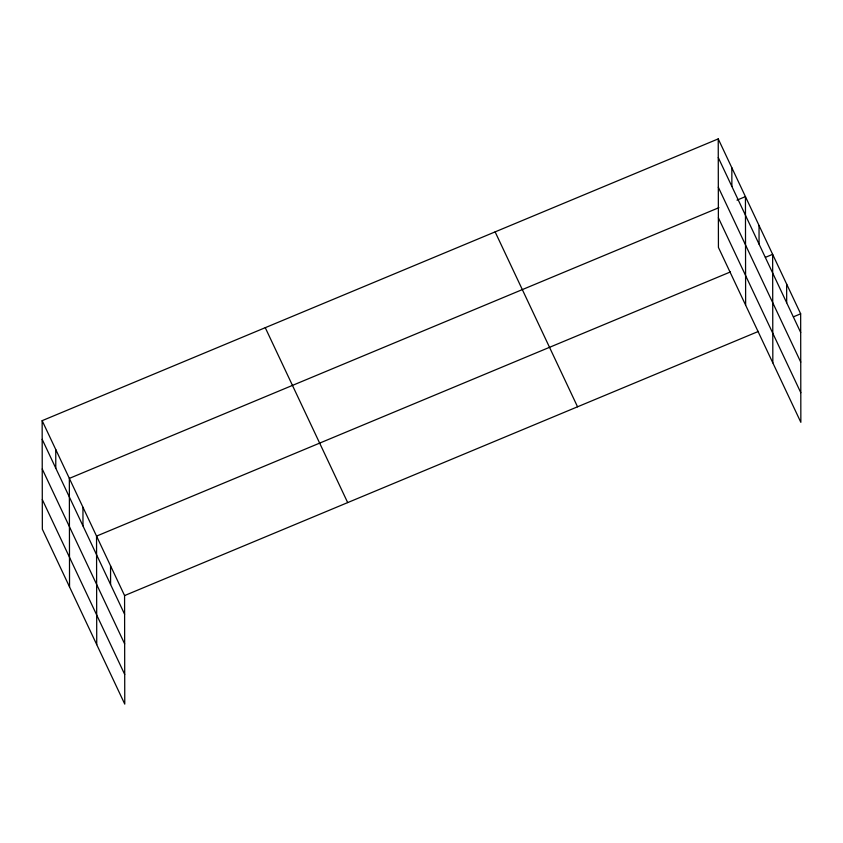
<?xml version="1.0" encoding="UTF-8"?>
<svg xmlns="http://www.w3.org/2000/svg" width="843" height="843" viewBox="0 0 843 843"><rect width="100%" height="100%" fill="white"/><g stroke="black" fill="none" stroke-linecap="round" stroke-linejoin="round"><path stroke-width="1.26" d="M42.15 420.668L124.574 595.58L124.764 704.105L42.34 529.183L42.15 420.668L718.236 138.895L800.66 313.817L800.85 422.332L718.426 247.421L718.236 138.895M718.91 207.673L69.347 478.392L69.537 586.907M736.993 200.139L745.444 196.619L745.634 305.145M730.428 271.931L96.545 536.106L96.734 644.632M765.402 257.357L772.641 254.344L772.831 362.859M124.574 595.58L758.447 331.404M793.421 316.831L800.66 313.817M718.268 157.567L800.692 332.49M718.32 187.22L800.745 362.142M718.373 217.768L800.797 392.69M495.126 231.878L577.55 406.8M265.26 327.685L347.685 502.597M42.182 439.34L124.606 614.262M42.234 468.993L124.659 643.904M42.287 499.541L124.711 674.453M786.645 284.08L786.677 302.753M759.037 225.481L759.069 244.154M731.84 167.757L731.872 186.429M110.559 565.843L110.591 584.526M82.951 507.254L82.983 525.927M55.754 449.53L55.786 468.202"/></g></svg>
